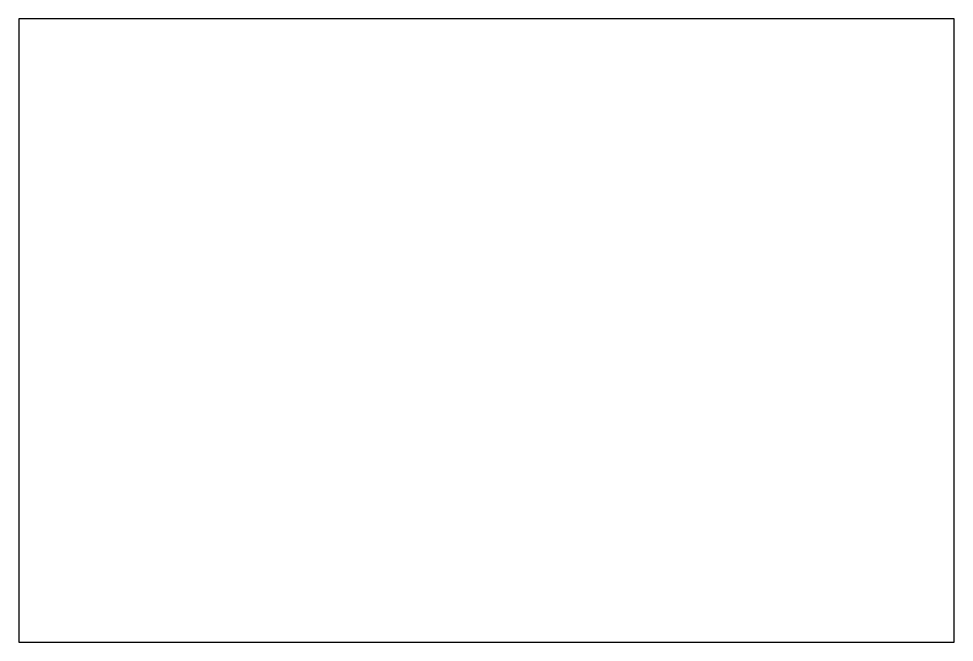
# Model space of a CAD drawing. Header units: millimetres. Extents: x -110 to -20, y -180 to -120.
import ezdxf

# ---------------------------------------------------------------- set-up
doc = ezdxf.new("R2010")
doc.units = ezdxf.units.MM
doc.layers.get('0').update_dxf_attribs({"linetype": 'CONTINUOUS'})

msp = doc.modelspace()

# ---------------------------------------------------------------- linework, layer by layer
msp.add_lwpolyline([(-20, -120), (-110, -120), (-110, -180), (-20, -180)], close=True)

doc.saveas('drawing.dxf')
